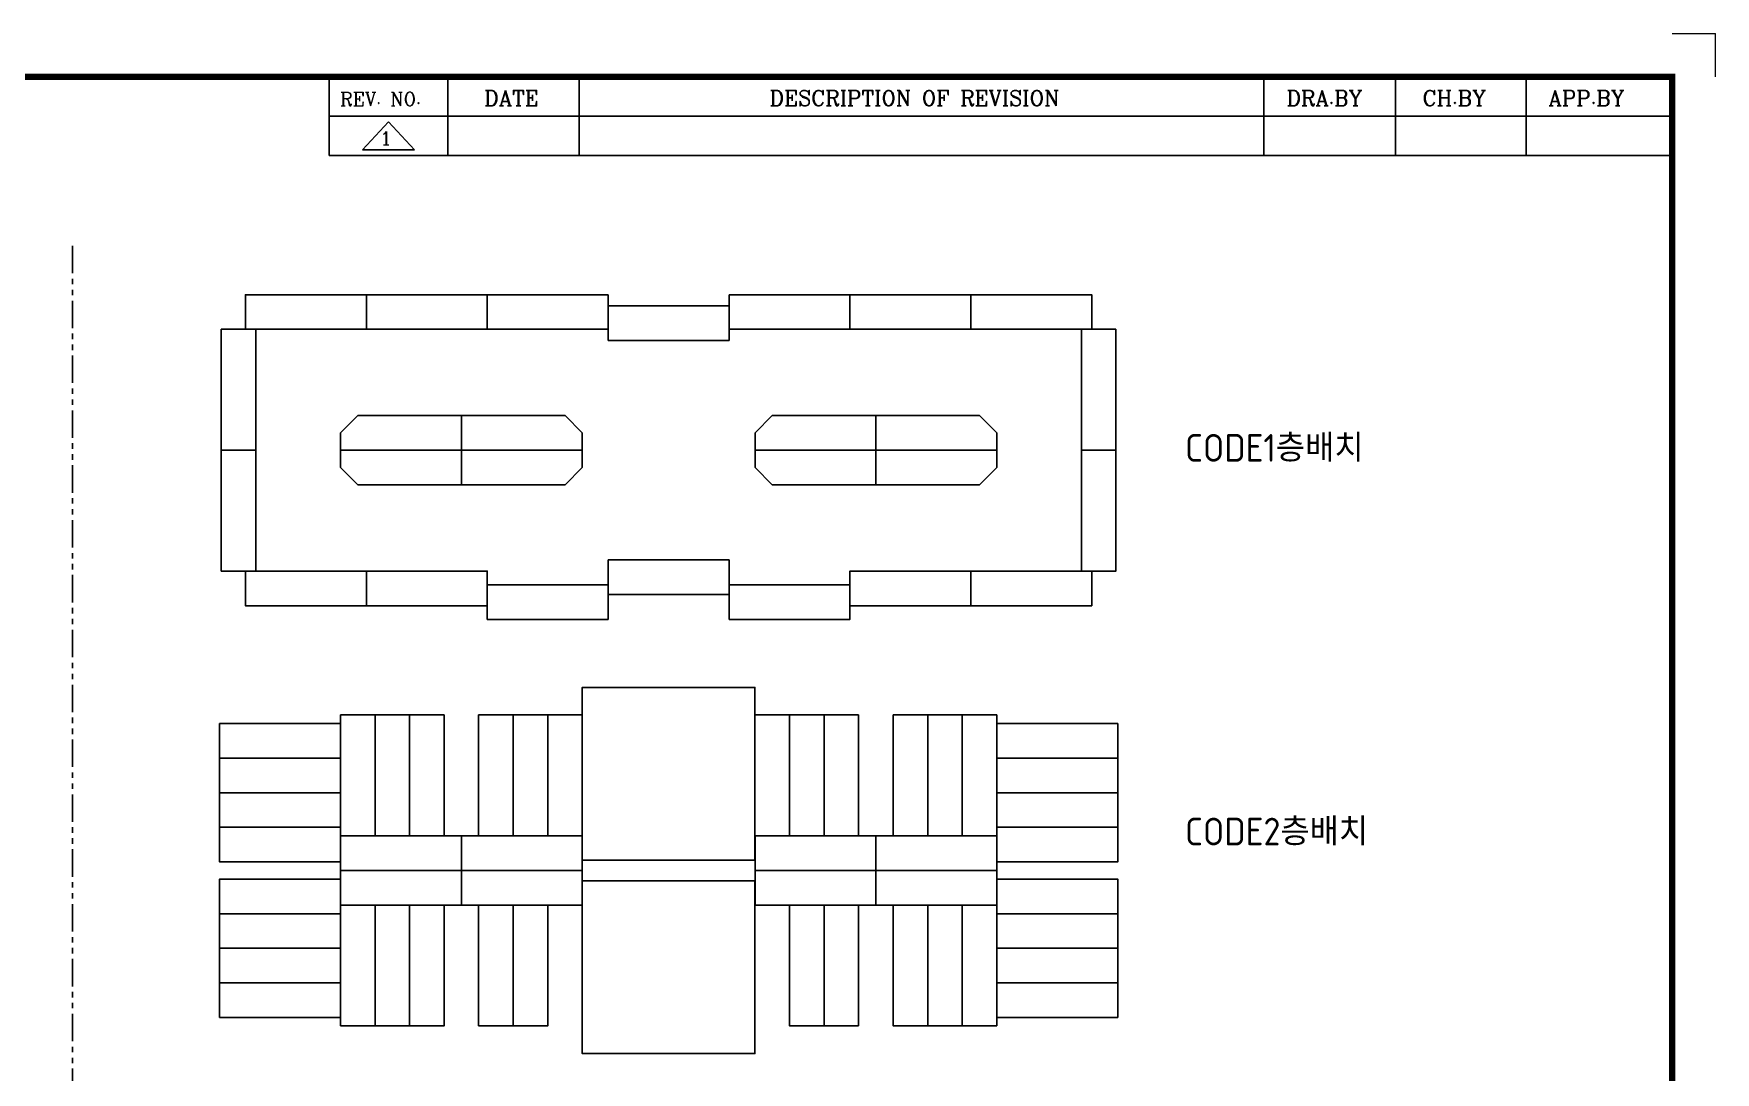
# Model space of a CAD drawing. Header units: millimetres. Extents: x 2584 to 14522, y 0 to 1456.
# Drawn here: x 5869 to 6843, y 855 to 1456 of the extents above; entities that cross this region are included whole.
import ezdxf
from ezdxf.enums import TextEntityAlignment as Align

# ---------------------------------------------------------------- set-up
doc = ezdxf.new("R2010")
doc.units = ezdxf.units.MM
doc.linetypes.add('PHANTOM2', pattern=[31.75, 15.875, -3.175, 3.175, -3.175, 3.175, -3.175])
doc.layers.add('FORMAT-1', color=7, linetype='Continuous')
doc.styles.add('HAN', font='')
doc.styles.add('RC', font='ROMANC.SHX')
doc.styles.get("Standard").update_dxf_attribs({"font": 'ISOCP.SHX', "bigfont": 'WHGTXT.SHX'})
doc.styles.get('HAN').set_extended_font_data('GulimChe')

# ---------------------------------------------------------------- blocks, each defined once
blk = doc.blocks.new('A$C5E7936DF')
at = {"color": 252}
for points in [[(-70, 0), (0, 0), (0, 20), (-60, 20), (-70, 10)], [(0, 0), (70, 0), (70, 10), (60, 20), (0, 20)], [(-60, -20), (0, -20), (0, 0), (-70, 0), (-70, -10)], [(0, -20), (60, -20), (70, -10), (70, 0), (0, 0)]]:
    blk.add_lwpolyline(points, close=True, dxfattribs=at)
blk = doc.blocks.new('format-3')
at = {"color": 3, "lineweight": 9}
for p in [(414.5, 291.3), (419.5, 286.3)]:
    blk.add_line(p, (419.5, 291.3), dxfattribs=at)
at = {"color": 180}
for p, q in [((258.97, 281.75), (258.97, 286.3)), ((272.71, 281.75), (272.71, 286.3)), ((287.94, 281.75), (287.94, 286.3)), ((367.22, 281.75), (367.22, 286.3)), ((382.45, 281.75), (382.45, 286.3)), ((397.61, 281.75), (397.61, 286.3)), ((258.97, 281.75), (414.5, 281.75))]:
    blk.add_line(p, q, dxfattribs=at)
at = {"layer": 'FORMAT-1', "const_width": 0.7}
blk.add_lwpolyline([(13, 5), (13, 286.3), (414.5, 286.3), (414.5, 5)], close=True, dxfattribs=at)
at = {"color": 2, "style": 'RC'}
for s, height, p in [('REV. NO.', 1.56, (260.23, 282.95)), ('DATE', 1.788, (276.95, 282.94)), ('DESCRIPTION OF REVISION', 1.7875, (309.98, 282.94)), ('DRA.BY', 1.788, (369.83, 282.94)), ('CH.BY', 1.788, (385.59, 282.94)), ('APP.BY', 1.788, (400.18, 282.94))]:
    blk.add_text(s, height=height, dxfattribs=at).set_placement(p)
at = {"style": 'HAN'}
for tag, height, p in [('MODEL-NAME', 3, (386.1, 31.53)), ('SCALE', 2.7, (320.81, 26.29)), ('PART-NAME', 3, (386.1, 26.29)), ('PART-NO', 3, (386.1, 21.01)), ('DRA-BY', 3, (260.72, 19.44)), ('CH-BY', 3, (277.21, 19.44)), ('APP-BY', 3, (293.7, 19.44)), ('관련업체', 3, (333.52, 9.26)), ('DRA-DATE', 2.5, (260.72, 7.47)), ('CH-DATE', 2.5, (277.21, 7.47)), ('APP-DATE', 2.5, (293.7, 7.47))]:
    blk.add_attdef(tag, text='', height=height, dxfattribs=at).set_placement(p, align=Align.MIDDLE_CENTER)
blk = doc.blocks.new('re3')
at = {"color": 180}
for p, q in [((0, 0), (0, -4.55)), ((6.87, -0.64), (3.86, -3.91)), ((6.87, -0.64), (9.88, -3.91)), ((13.74, -4.55), (13.74, 0)), ((28.97, -4.55), (28.97, 0)), ((108.25, -4.55), (108.25, 0)), ((123.49, -4.55), (123.49, 0)), ((138.64, -4.55), (138.64, 0)), ((0, -4.55), (155.53, -4.55)), ((9.88, -3.91), (3.86, -3.91))]:
    blk.add_line(p, q, dxfattribs=at)
at = {"color": 2, "style": 'RC', "oblique": 15}
blk.add_attdef('REV.NO', text='', height=1.56, dxfattribs=at).set_placement((6.59, -2.56), align=Align.MIDDLE_CENTER)
blk.add_attdef('-1', text='', height=1.56, dxfattribs=at).set_placement((9.37, -1.66), align=Align.MIDDLE_LEFT)
at = {"color": 2, "style": 'HAN'}
for tag, p in [('REV.-DATE', (21.36, -2.28)), ('DRA.BY', (115.87, -2.28)), ('CH.BY', (131.07, -2.28)), ('APP.BY', (147.09, -2.28))]:
    blk.add_attdef(tag, text='', height=2.5, dxfattribs=at).set_placement(p, align=Align.MIDDLE_CENTER)
blk.add_attdef('DESCRIPTION-OF-REVISION', text='', height=2.5, dxfattribs=at).set_placement((31.61, -2.28), align=Align.MIDDLE_LEFT)

msp = doc.modelspace()

# ---------------------------------------------------------------- linework, layer by layer
at = {"color": 6, "linetype": 'PHANTOM2'}
msp.add_line((5891.717, 1333.691), (5891.717, 285.849), dxfattribs=at)
at = {"color": 252, "elevation": 0}
for points in [[(6061.869, 1305.417), (5991.869, 1305.417), (5991.869, 1285.417), (6061.869, 1285.417)], [(6131.869, 1305.417), (6061.869, 1305.417), (6061.869, 1285.417), (6131.869, 1285.417)], [(6201.869, 1305.417), (6131.869, 1305.417), (6131.869, 1285.417), (6201.869, 1285.417)], [(6271.869, 1305.417), (6341.869, 1305.417), (6341.869, 1285.417), (6271.869, 1285.417)], [(6341.869, 1305.417), (6411.869, 1305.417), (6411.869, 1285.417), (6341.869, 1285.417)], [(6411.869, 1305.417), (6481.869, 1305.417), (6481.869, 1285.417), (6411.869, 1285.417)], [(6271.869, 1298.917), (6201.869, 1298.917), (6201.869, 1278.917), (6271.869, 1278.917)], [(5977.869, 1285.417), (5977.869, 1215.417), (5997.869, 1215.417), (5997.869, 1285.417)], [(6495.869, 1285.417), (6495.869, 1215.417), (6475.869, 1215.417), (6475.869, 1285.417)], [(5977.869, 1215.417), (5977.869, 1145.417), (5997.869, 1145.417), (5997.869, 1215.417)], [(6495.869, 1215.417), (6495.869, 1145.417), (6475.869, 1145.417), (6475.869, 1215.417)], [(6271.869, 1131.917), (6201.869, 1131.917), (6201.869, 1151.917), (6271.869, 1151.917)], [(6061.869, 1125.417), (5991.869, 1125.417), (5991.869, 1145.417), (6061.869, 1145.417)], [(6131.869, 1125.417), (6061.869, 1125.417), (6061.869, 1145.417), (6131.869, 1145.417)], [(6341.869, 1125.417), (6411.869, 1125.417), (6411.869, 1145.417), (6341.869, 1145.417)], [(6411.869, 1125.417), (6481.869, 1125.417), (6481.869, 1145.417), (6411.869, 1145.417)], [(6201.869, 1117.417), (6131.869, 1117.417), (6131.869, 1137.417), (6201.869, 1137.417)], [(6271.869, 1117.417), (6341.869, 1117.417), (6341.869, 1137.417), (6271.869, 1137.417)], [(6186.869, 978.14), (6286.869, 978.14), (6286.869, 1078.14), (6186.869, 1078.14)], [(6046.869, 1062.14), (6046.869, 992.14), (6066.869, 992.14), (6066.869, 1062.14)], [(6066.869, 1062.14), (6066.869, 992.14), (6086.869, 992.14), (6086.869, 1062.14)], [(6086.869, 1062.14), (6086.869, 992.14), (6106.869, 992.14), (6106.869, 1062.14)], [(6126.869, 1062.14), (6126.869, 992.14), (6146.869, 992.14), (6146.869, 1062.14)], [(6146.869, 1062.14), (6146.869, 992.14), (6166.869, 992.14), (6166.869, 1062.14)], [(6166.869, 1062.14), (6166.869, 992.14), (6186.869, 992.14), (6186.869, 1062.14)], [(6306.869, 1062.14), (6306.869, 992.14), (6286.869, 992.14), (6286.869, 1062.14)], [(6326.869, 1062.14), (6326.869, 992.14), (6306.869, 992.14), (6306.869, 1062.14)], [(6346.869, 1062.14), (6346.869, 992.14), (6326.869, 992.14), (6326.869, 1062.14)], [(6386.869, 1062.14), (6386.869, 992.14), (6366.869, 992.14), (6366.869, 1062.14)], [(6406.869, 1062.14), (6406.869, 992.14), (6386.869, 992.14), (6386.869, 1062.14)], [(6426.869, 1062.14), (6426.869, 992.14), (6406.869, 992.14), (6406.869, 1062.14)], [(5976.869, 1057.14), (6046.869, 1057.14), (6046.869, 1037.14), (5976.869, 1037.14)], [(6496.869, 1057.14), (6426.869, 1057.14), (6426.869, 1037.14), (6496.869, 1037.14)], [(5976.869, 1037.14), (6046.869, 1037.14), (6046.869, 1017.14), (5976.869, 1017.14)], [(6496.869, 1037.14), (6426.869, 1037.14), (6426.869, 1017.14), (6496.869, 1017.14)], [(5976.869, 1017.14), (6046.869, 1017.14), (6046.869, 997.14), (5976.869, 997.14)], [(6496.869, 1017.14), (6426.869, 1017.14), (6426.869, 997.14), (6496.869, 997.14)], [(5976.869, 997.14), (6046.869, 997.14), (6046.869, 977.14), (5976.869, 977.14)], [(6496.869, 997.14), (6426.869, 997.14), (6426.869, 977.14), (6496.869, 977.14)], [(6046.867, 972.14), (6116.867, 972.14), (6116.867, 992.14), (6046.867, 992.14)], [(6116.867, 972.14), (6186.867, 972.14), (6186.867, 992.14), (6116.867, 992.14)], [(6356.87, 972.14), (6286.87, 972.14), (6286.87, 992.14), (6356.87, 992.14)], [(6426.87, 972.14), (6356.87, 972.14), (6356.87, 992.14), (6426.87, 992.14)], [(5976.869, 947.14), (6046.869, 947.14), (6046.869, 967.14), (5976.869, 967.14)], [(6046.867, 952.14), (6116.867, 952.14), (6116.867, 972.14), (6046.867, 972.14)], [(6116.867, 952.14), (6186.867, 952.14), (6186.867, 972.14), (6116.867, 972.14)], [(6186.869, 966.14), (6286.869, 966.14), (6286.869, 866.14), (6186.869, 866.14)], [(6356.87, 952.14), (6286.87, 952.14), (6286.87, 972.14), (6356.87, 972.14)], [(6426.87, 952.14), (6356.87, 952.14), (6356.87, 972.14), (6426.87, 972.14)], [(6496.869, 947.14), (6426.869, 947.14), (6426.869, 967.14), (6496.869, 967.14)], [(5976.869, 927.14), (6046.869, 927.14), (6046.869, 947.14), (5976.869, 947.14)], [(6046.869, 882.14), (6046.869, 952.14), (6066.869, 952.14), (6066.869, 882.14)], [(6066.869, 882.14), (6066.869, 952.14), (6086.869, 952.14), (6086.869, 882.14)], [(6086.869, 882.14), (6086.869, 952.14), (6106.869, 952.14), (6106.869, 882.14)], [(6126.869, 882.14), (6126.869, 952.14), (6146.869, 952.14), (6146.869, 882.14)], [(6146.869, 882.14), (6146.869, 952.14), (6166.869, 952.14), (6166.869, 882.14)], [(6326.869, 882.14), (6326.869, 952.14), (6306.869, 952.14), (6306.869, 882.14)], [(6346.869, 882.14), (6346.869, 952.14), (6326.869, 952.14), (6326.869, 882.14)], [(6386.869, 882.14), (6386.869, 952.14), (6366.869, 952.14), (6366.869, 882.14)], [(6406.869, 882.14), (6406.869, 952.14), (6386.869, 952.14), (6386.869, 882.14)], [(6426.869, 882.14), (6426.869, 952.14), (6406.869, 952.14), (6406.869, 882.14)], [(6496.869, 927.14), (6426.869, 927.14), (6426.869, 947.14), (6496.869, 947.14)], [(5976.869, 907.14), (6046.869, 907.14), (6046.869, 927.14), (5976.869, 927.14)], [(6496.869, 907.14), (6426.869, 907.14), (6426.869, 927.14), (6496.869, 927.14)], [(5976.869, 887.14), (6046.869, 887.14), (6046.869, 907.14), (5976.869, 907.14)], [(6496.869, 887.14), (6426.869, 887.14), (6426.869, 907.14), (6496.869, 907.14)]]:
    msp.add_lwpolyline(points, close=True, dxfattribs=at)

# ---------------------------------------------------------------- block references
at = {"xscale": 5, "yscale": 5, "zscale": 5}
msp.add_blockref('format-3', (4745.411, 0, 0), dxfattribs=at)
ref = msp.add_blockref('re3', (6040.24, 1408.75, 0), dxfattribs=dict(xscale=5, yscale=5, zscale=5))
ref.add_attrib('REV.NO', '1', dxfattribs={"color": 2, "height": 7.8, "style": 'RC'}).set_placement((6073.182, 1395.963, 0), align=Align.MIDDLE_CENTER)
msp.add_blockref('A$C5E7936DF', (6116.867, 1215.417, 0))
at = {"xscale": -1}
msp.add_blockref('A$C5E7936DF', (6356.87, 1215.417, 0), dxfattribs=at)

# ---------------------------------------------------------------- texts
at = {"color": 2, "char_height": 16, "attachment_point": 7}
for s, insert in [('CODE1층배치', (6535.889, 1208.751)), ('CODE2층배치', (6535.889, 986.679))]:
    msp.add_mtext(s, dxfattribs=dict(at, insert=insert))

doc.saveas('drawing.dxf')
